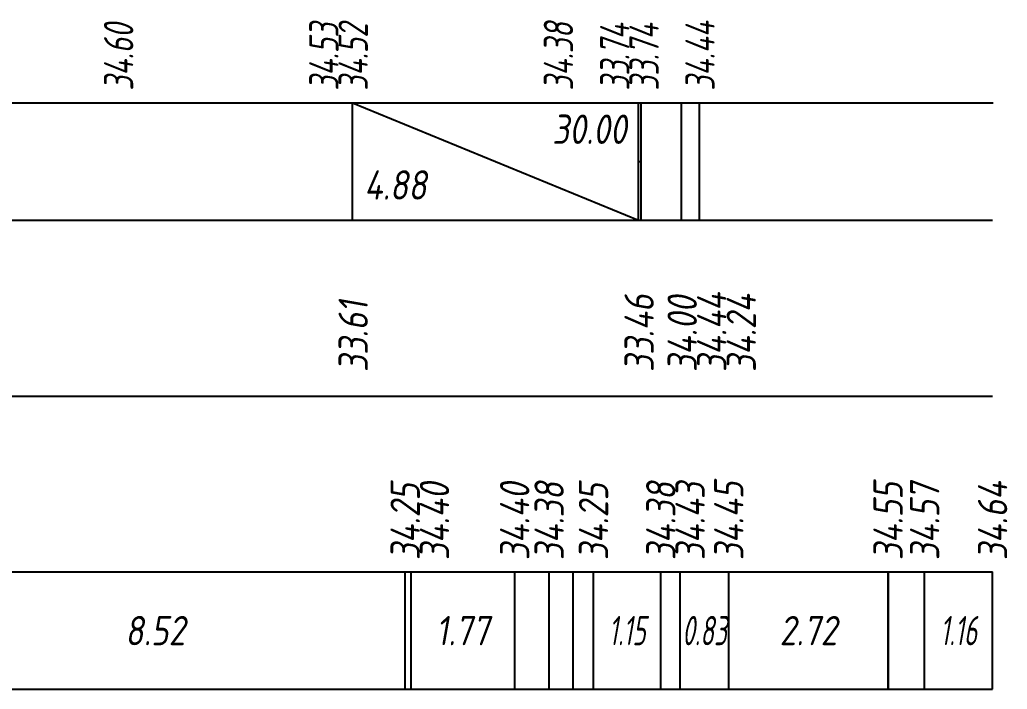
# Model space of a CAD drawing. Extents: x -717 to 1451, y -133302 to 233.
# Drawn here: x -236.6 to -152.4, y -110545.8 to -110488.7 of the extents above; entities that cross this region are included whole.
import ezdxf
from ezdxf.enums import TextEntityAlignment as Align

# ---------------------------------------------------------------- set-up
doc = ezdxf.new("R2010")
doc.units = 0
for name, color, linetype in [('Код_510', 7, 'Continuous'), ('Код_514', 1, 'Continuous'), ('Код_516', 1, 'Continuous'), ('Таблица', 7, 'Continuous')]:
    doc.layers.add(name, color=color, linetype=linetype)
doc.styles.add('М', font='romand.shx', dxfattribs={"width": 0.8, "oblique": 10, "height": 2.5})

msp = doc.modelspace()

# ---------------------------------------------------------------- linework, layer by layer
at = {"layer": 'Код_510'}
for p, q in [((-203.737, -110545.778), (-203.737, -110535.778)), ((-203.237, -110545.778), (-203.237, -110535.778)), ((-194.402, -110545.778), (-194.402, -110535.778)), ((-191.461, -110545.778), (-191.461, -110535.778)), ((-189.407, -110545.778), (-189.407, -110535.778)), ((-187.679, -110545.778), (-187.679, -110535.778)), ((-181.941, -110545.778), (-181.941, -110535.778)), ((-180.29, -110545.778), (-180.29, -110535.778)), ((-176.144, -110545.778), (-176.144, -110535.778)), ((-162.565, -110545.778), (-162.565, -110535.778)), ((-162.561, -110545.778), (-162.561, -110535.778)), ((-162.522, -110545.778), (-162.522, -110535.778)), ((-159.446, -110545.778), (-159.446, -110535.778)), ((-153.654, -110545.778), (-153.654, -110535.778))]:
    msp.add_line(p, q, dxfattribs=at)
at = {"layer": 'Код_516'}
for p, q in [((-208.224, -110505.778), (-208.224, -110495.778)), ((-208.224, -110495.778), (-183.846, -110505.778)), ((-183.846, -110505.778), (-183.846, -110495.778)), ((-183.846, -110505.778), (-183.846, -110495.778)), ((-183.617, -110505.778), (-183.617, -110495.778)), ((-180.17, -110505.778), (-180.17, -110495.778)), ((-180.17, -110505.778), (-180.17, -110495.778)), ((-178.654, -110505.778), (-178.654, -110495.778)), ((-183.846, -110500.778), (-183.617, -110500.778))]:
    msp.add_line(p, q, dxfattribs=at)
at = {"layer": 'Таблица'}
for p, q in [((-360.559, -110495.778), (-153.6, -110495.778)), ((-360.613, -110505.778), (-153.654, -110505.778)), ((-360.613, -110520.778), (-153.654, -110520.778)), ((-360.613, -110535.778), (-153.654, -110535.778)), ((-360.613, -110545.778), (-153.654, -110545.778))]:
    msp.add_line(p, q, dxfattribs=at)

# ---------------------------------------------------------------- texts
at = {"layer": 'Код_510', "style": 'М', "oblique": 10, "width": 0.8}
for s, p in [('34.25', (-203.737, -110534.778)), ('34.40', (-201.237, -110534.778)), ('34.40', (-194.402, -110534.778)), ('34.38', (-191.461, -110534.778)), ('34.25', (-187.679, -110534.778)), ('34.38', (-181.941, -110534.778)), ('34.43', (-179.441, -110534.778)), ('34.45', (-176.144, -110534.778)), ('34.55', (-162.565, -110534.778)), ('34.57', (-159.446, -110534.778)), ('34.64', (-153.654, -110534.778))]:
    msp.add_text(s, height=2.5, rotation=90, dxfattribs=at).set_placement(p, align=Align.MIDDLE_LEFT)
at = {"layer": 'Код_510', "style": 'М', "oblique": 10}
for s, width, p in [('8.52', 0.8, (-225.044, -110540.778)), ('1.77', 0.8, (-198.82, -110540.778)), ('1.15', 0.6, (-184.81, -110540.778)), ('0.83', 0.6, (-178.217, -110540.778)), ('2.72', 0.8, (-169.355, -110540.778)), ('1.16', 0.6, (-156.55, -110540.778))]:
    msp.add_text(s, height=2.5, dxfattribs=dict(at, width=width)).set_placement(p, align=Align.MIDDLE_CENTER)
at = {"layer": 'Код_514', "style": 'М', "oblique": 10, "width": 0.7}
for s, p in [('34.60', (-228.17, -110494.739)), ('34.53', (-210.67, -110494.739)), ('34.52', (-208.17, -110494.739)), ('34.38', (-190.67, -110494.739)), ('33.74', (-185.866, -110494.739)), ('33.74', (-183.366, -110494.739)), ('34.44', (-178.6, -110494.739))]:
    msp.add_text(s, height=2.5, rotation=90, dxfattribs=at).set_placement(p, align=Align.MIDDLE_LEFT)
at = {"layer": 'Код_516', "style": 'М', "oblique": 10, "width": 0.8}
msp.add_text('30.00', height=2.5, dxfattribs=at).set_placement((-184.846, -110496.778), align=Align.TOP_RIGHT)
msp.add_text('4.88', height=2.5, dxfattribs=at).set_placement((-207.224, -110504.778), align=Align.BOTTOM_LEFT)
for s, p in [('34.44', (-177.602, -110518.728)), ('33.61', (-208.17, -110518.728)), ('33.46', (-183.792, -110518.728)), ('34.00', (-180.116, -110518.728)), ('34.24', (-175.082, -110518.728))]:
    msp.add_text(s, height=2.5, rotation=90, dxfattribs=at).set_placement(p, align=Align.MIDDLE_LEFT)

doc.saveas('drawing.dxf')
